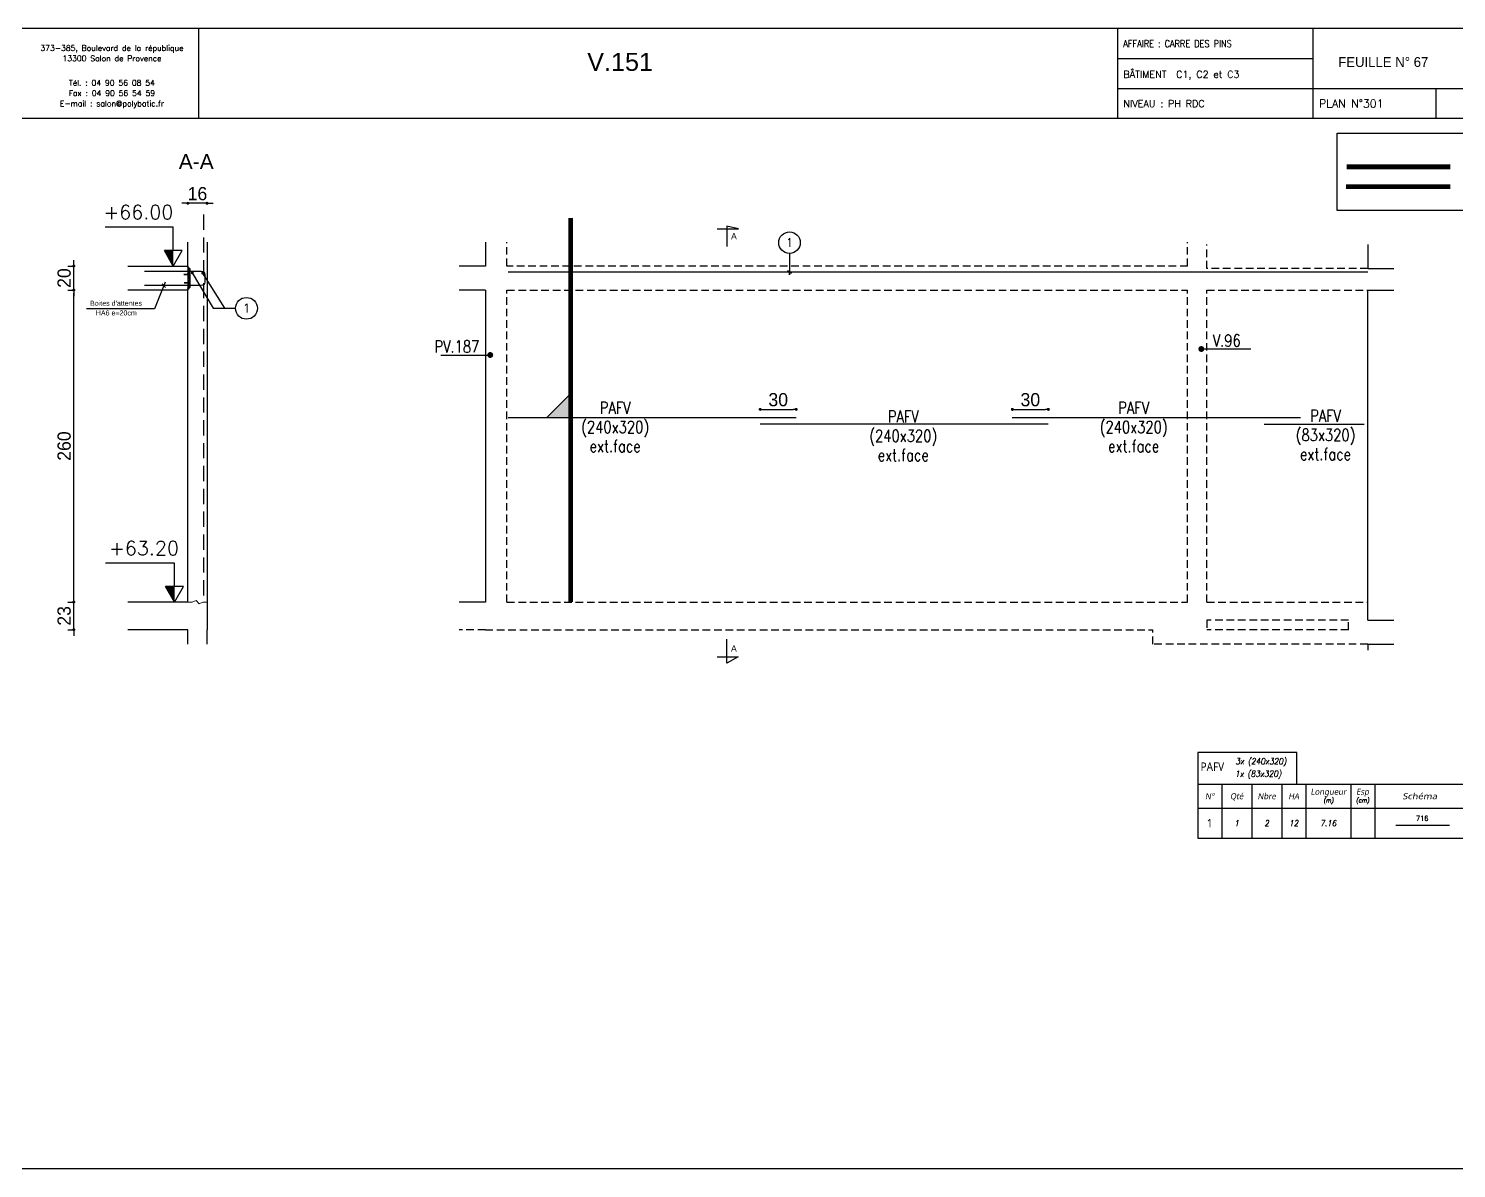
# Model space of a CAD drawing. Header units: metres. Extents: x -5618 to 118954, y -306 to 4637.
# Drawn here: x 60545 to 61735, y 624 to 1574 of the extents above; entities that cross this region are included whole.
import ezdxf
from ezdxf.enums import TextEntityAlignment as Align

# ---------------------------------------------------------------- set-up
doc = ezdxf.new("R2010")
doc.units = ezdxf.units.M
doc.linetypes.add('CACHE', pattern=[9.525, 6.35, -3.175])
doc.linetypes.add('CACHEX2', pattern=[19.05, 12.7, -6.35])
for name, color, linetype in [('COTATION', 1, 'Continuous'), ('GO-CARTOUCHE', 7, 'Continuous'), ('GO-FER-HA', 140, 'Continuous'), ('GO-TEXTE', 9, 'Continuous'), ('GO-TEXTE-FER', 3, 'Continuous'), ('K_ENT_M_Building_V.76', 7, 'Continuous'), ('STR_COTATION', 1, 'Continuous'), ('STR_STA', 30, 'Continuous'), ('STR_TS', 22, 'Continuous'), ('STR_TS_TXT', 7, 'Continuous'), ('STR_VOI-POT', 6, 'Continuous')]:
    doc.layers.add(name, color=color, linetype=linetype)
doc.layers.add('Kofragna_forma', color=7, linetype='Continuous', lineweight=70)
doc.styles.add('ARIAL', font='ARIAL.TTF')
doc.styles.add('GrDimensions', font='simplex.shx')
doc.styles.add('Lucida', font='LSANSI.TTF')
doc.styles.add('schéma', font='simplex.shx')
doc.styles.add('Tableau', font='romans.shx', dxfattribs={"width": 0.9, "oblique": 10})
doc.styles.add('Tableau2', font='trebuc.TTF', dxfattribs={"width": 0.9, "oblique": 10})
doc.styles.add('TEXTE', font='romans.shx')
doc.styles.add('TEXTE TS', font='romans.shx', dxfattribs={"width": 0.7, "oblique": 15})
doc.styles.add('TEXTEBA', font='ARIAL.TTF')
doc.dimstyles.new('COUPE-20', dxfattribs={"dimscale": 0.5, "dimtxt": 22, "dimasz": 5, "dimexe": 0.05, "dimexo": 0, "dimgap": 5, "dimtad": 1, "dimdec": 0, "dimdsep": 46, "dimtxsty": 'Standard', "dimblk1": 'DOT', "dimblk2": 'DOT', "dimsah": 1, "dimcen": 0, "dimdle": 150, "dimclrd": 1, "dimclre": 1, "dimclrt": 7, "dimadec": 0, "dimazin": 0, "dimtfac": 1, "dimtdec": 0, "dimtix": 1, "dimtmove": 2, "dimatfit": 3, "dimldrblk": 'DOT', "dimfxl": 0, "dimtvp": 1, "dimtolj": 1, "dimtzin": 0, "dimarcsym": 0})

# ---------------------------------------------------------------- blocks, each defined once
blk = doc.blocks.new('Désignation')
at = {"layer": 'GO-TEXTE-FER'}
for p, q in [((0, 0.8), (8.9, 0.8)), ((0, 0.8), (0, 0)), ((0.8, 0.8), (0.8, 0)), ((1.8, 0.8), (1.8, 0)), ((2.8, 0.8), (2.8, 0)), ((3.6, 0.8), (3.6, 0)), ((5.1, 0.8), (5.1, 0)), ((5.9, 0.8), (5.9, 0)), ((8.9, 0.8), (8.9, 0)), ((0, 0), (8.9, 0))]:
    blk.add_line(p, q, dxfattribs=at)
at = {"layer": 'GO-TEXTE-FER', "style": 'Tableau2', "oblique": 10}
for s, p in [('N°', (0.4, 0.4)), ('Qté', (1.3, 0.4)), ('Nbre', (2.3, 0.4)), ('HA', (3.2, 0.4)), ('Longueur', (4.356, 0.55)), ('Esp', (5.494, 0.55))]:
    blk.add_text(s, height=0.2, dxfattribs=at).set_placement(p, align=Align.MIDDLE_CENTER)
at = {"layer": 'GO-TEXTE-FER', "style": 'Tableau2', "oblique": 10, "width": 1.2}
blk.add_text('Schéma', height=0.2, dxfattribs=at).set_placement((7.4, 0.4), align=Align.MIDDLE_CENTER)
at = {"layer": 'GO-TEXTE-FER', "color": 7, "style": 'Tableau', "oblique": 10, "width": 0.9}
for s, p in [('(m)', (4.356, 0.265)), ('(cm)', (5.494, 0.265))]:
    blk.add_text(s, height=0.15, dxfattribs=at).set_placement(p, align=Align.MIDDLE_CENTER)
blk = doc.blocks.new('Barre libre')
at = {"layer": 'GO-TEXTE-FER'}
for p, q in [((0, 0), (0, -1)), ((0, 0), (8.9, 0)), ((0.8, 0), (0.8, -1)), ((1.8, 0), (1.8, -1)), ((2.8, 0), (2.8, -1)), ((3.6, 0), (3.6, -1)), ((5.1, 0), (5.1, -1)), ((5.9, 0), (5.9, -1)), ((8.9, 0), (8.9, -1)), ((0, -1), (8.9, -1))]:
    blk.add_line(p, q, dxfattribs=at)
at = {"layer": 'GO-TEXTE-FER', "color": 1}
blk.add_line((6.603, -0.563), (8.394, -0.563), dxfattribs=at)
at = {"layer": 'GO-TEXTE-FER', "style": 'Tableau2', "width": 0.9}
blk.add_attdef('NUMERO', text='', height=0.28, dxfattribs=at).set_placement((0.4, -0.5), align=Align.MIDDLE_CENTER)
at = {"layer": 'GO-TEXTE-FER', "style": 'Tableau', "oblique": 10, "width": 0.9}
for tag, p in [('QUANTITE', (1.3, -0.5)), ('NOMBRE', (2.3, -0.5)), ('NUANCE', (3.2, -0.5)), ('LONGUEUR', (4.35, -0.5)), ('ESPACEMENTS', (5.5, -0.5))]:
    blk.add_attdef(tag, text='', height=0.2, dxfattribs=at).set_placement(p, align=Align.MIDDLE_CENTER)
at = {"layer": 'GO-TEXTE-FER', "color": 1, "style": 'Tableau'}
blk.add_attdef('Longueur', text='', height=0.16, dxfattribs=at).set_placement((7.481, -0.336), align=Align.MIDDLE_CENTER)
blk = doc.blocks.new('ime')
at = {"layer": 'COTATION', "const_width": 2.5}
blk.add_lwpolyline([(1.2, 0, -1), (-1.2, 0, -1)], format="xyb", close=True, dxfattribs=at)
at = {"layer": 'COTATION'}
blk.add_lwpolyline([(41.1, 0), (0, 0)], dxfattribs=at)
at = {"layer": 'COTATION', "color": 7, "style": 'TEXTE TS', "width": 0.8}
blk.add_attdef('NAME', (9.1, 2), '', height=10, dxfattribs=at)
blk = doc.blocks.new('_DOT')
at = {"color": 0, "linetype": 'ByBlock'}
blk.add_line((-0.5, 0), (-1, 0), dxfattribs=at)
at = {"color": 0, "linetype": 'ByBlock', "const_width": 0.5}
blk.add_lwpolyline([(-0.25, 0, 1), (0.25, 0, 1)], format="xyb", close=True, dxfattribs=at)
blk = doc.blocks.new('*D1103')
at = {"layer": 'COTATION', "color": 1, "lineweight": -2, "ltscale": 4.5}
for p, q in [((60578, 1095.8), (60583, 1095.8)), ((60583, 1098.3), (60583, 1100.8)), ((60583, 1072.8), (60583, 1095.8)), ((60578, 1072.8), (60583, 1072.8)), ((60583, 1070.3), (60583, 1067.8))]:
    blk.add_line(p, q, dxfattribs=at)
at = {"layer": 'DEFPOINTS', "color": 0, "lineweight": -3, "ltscale": 4.5}
for p in [(60564.1, 1095.8), (60583, 1095.8), (60564.1, 1072.8)]:
    blk.add_point(p, dxfattribs=at)
at = {"layer": 'COTATION', "color": 1, "lineweight": -2, "ltscale": 4.5, "xscale": 2.5, "yscale": 2.5, "zscale": 2.5}
for p, rotation in [((60583, 1095.8), 270), ((60583, 1072.8), 90)]:
    blk.add_blockref('_DOT', p, dxfattribs=dict(at, rotation=rotation))
at = {"layer": 'COTATION', "color": 7, "lineweight": -3, "ltscale": 4.5, "insert": (60575, 1084.3), "char_height": 11, "attachment_point": 5, "rotation": 90}
blk.add_mtext('\\A1;23', dxfattribs=at)
blk = doc.blocks.new('*D1104')
at = {"layer": 'COTATION', "color": 1, "lineweight": -2, "ltscale": 4.5}
for p, q in [((60578, 1355.8), (60583, 1355.8)), ((60583, 1098.3), (60583, 1353.3)), ((60578, 1095.8), (60583, 1095.8))]:
    blk.add_line(p, q, dxfattribs=at)
at = {"layer": 'DEFPOINTS', "color": 0, "lineweight": -3, "ltscale": 4.5}
for p in [(60564.1, 1355.8), (60583, 1355.8), (60564.1, 1095.8)]:
    blk.add_point(p, dxfattribs=at)
at = {"layer": 'COTATION', "color": 1, "lineweight": -2, "ltscale": 4.5, "xscale": 2.5, "yscale": 2.5, "zscale": 2.5}
for p, rotation in [((60583, 1355.8), 90), ((60583, 1095.8), 270)]:
    blk.add_blockref('_DOT', p, dxfattribs=dict(at, rotation=rotation))
at = {"layer": 'COTATION', "color": 7, "lineweight": -3, "ltscale": 4.5, "insert": (60575, 1225.8), "char_height": 11, "attachment_point": 5, "rotation": 90}
blk.add_mtext('\\A1;260', dxfattribs=at)
blk = doc.blocks.new('*D1105')
at = {"layer": 'COTATION', "color": 1, "lineweight": -2, "ltscale": 4.5}
for p, q in [((60583, 1378.3), (60583, 1380.8)), ((60578, 1375.8), (60583, 1375.8)), ((60583, 1355.8), (60583, 1375.8)), ((60578, 1355.8), (60583, 1355.8)), ((60583, 1353.3), (60583, 1350.8))]:
    blk.add_line(p, q, dxfattribs=at)
at = {"layer": 'DEFPOINTS', "color": 0, "lineweight": -3, "ltscale": 4.5}
for p in [(60564.1, 1375.8), (60583, 1375.8), (60564.1, 1355.8)]:
    blk.add_point(p, dxfattribs=at)
at = {"layer": 'COTATION', "color": 1, "lineweight": -2, "ltscale": 4.5, "xscale": 2.5, "yscale": 2.5, "zscale": 2.5}
for p, rotation in [((60583, 1375.8), 270), ((60583, 1355.8), 90)]:
    blk.add_blockref('_DOT', p, dxfattribs=dict(at, rotation=rotation))
at = {"layer": 'COTATION', "color": 7, "lineweight": -3, "ltscale": 4.5, "insert": (60575, 1365.8), "char_height": 11, "attachment_point": 5, "rotation": 90}
blk.add_mtext('\\A1;20', dxfattribs=at)
blk = doc.blocks.new('*D1106')
at = {"layer": 'DEFPOINTS', "color": 0, "lineweight": -3, "ltscale": 4.5}
for p in [(60678, 1428.1), (60678, 1395.8, 187.7), (60694, 1395.8, 187.7)]:
    blk.add_point(p, dxfattribs=at)
at = {"layer": 'STR_COTATION', "color": 1, "lineweight": -2, "ltscale": 4.5}
for p, q in [((60675.5, 1428.1), (60673, 1428.1)), ((60678, 1428.1), (60678, 1428.1)), ((60694, 1428.1), (60678, 1428.1)), ((60694, 1428.1), (60694, 1428.1)), ((60696.5, 1428.1), (60699, 1428.1))]:
    blk.add_line(p, q, dxfattribs=at)
at = {"layer": 'STR_COTATION', "color": 1, "lineweight": -2, "ltscale": 4.5, "xscale": 2.5, "yscale": 2.5, "zscale": 2.5}
blk.add_blockref('_DOT', (60678, 1428.1), dxfattribs=at)
at = {"layer": 'STR_COTATION', "color": 1, "lineweight": -2, "ltscale": 4.5, "xscale": 2.5, "yscale": 2.5, "zscale": 2.5, "rotation": 180}
blk.add_blockref('_DOT', (60694, 1428.1), dxfattribs=at)
at = {"layer": 'STR_COTATION', "color": 7, "lineweight": -3, "ltscale": 4.5, "insert": (60686, 1436.1), "char_height": 11, "attachment_point": 5}
blk.add_mtext('\\A1;16', dxfattribs=at)
blk = doc.blocks.new('stab')
at = {"layer": 'STR_STA'}
h = blk.add_hatch(dxfattribs=at)
h.set_pattern_fill('ANSI31', color=9, scale=6.075, angle=-540, style=0)
h.set_pattern_definition([(315, (-54992.6584, 395894.73794), (-0.536959212, -0.536959212), [])])
h.paths.add_polyline_path([(8.6, 0), (6.5, -2), (4.9, -2), (4.9, 0)])
h.paths.add_polyline_path([(4.9, 0), (4.9, -2), (1.7, -2), (1.9, 0)])
h.paths.add_polyline_path([(1.4, 0), (1.7, -2), (-8, -2), (-7.8, 0)])
h.paths.add_polyline_path([(-8.1, -1.6), (-9.7, 0), (-8.2, 0)])
at = {"layer": 'STR_STA', "color": 1}
blk.add_lwpolyline([(-5.9, 36), (-5.9, 0.6), (-5.9, -11.1, 0.414214), (-2.9, -14.1), (3.2, -14.1, 0.414214), (6.2, -11.1), (6.2, 36)], format="xyb", dxfattribs=at)
blk.add_lwpolyline([(-7.6, -2), (-9.7, 0), (9.7, 0), (7.6, -2)], close=True, dxfattribs=at)
blk.add_lwpolyline([(-3.9, 0), (-3.7, -2.2), (-3.1, 3.5), (-3.1, 0), (3.1, 0), (3.4, -2.1), (3.9, 3.2), (3.9, 0)], dxfattribs=at)
at = {"layer": 'STR_STA', "color": 6, "linetype": 'Continuous', "const_width": 1.2}
for points in [[(-3.8, -3.7, -1), (-5, -3.7, -1)], [(-3.6, -12.3, -1), (-4.8, -12.3, -1)]]:
    blk.add_lwpolyline(points, format="xyb", close=True, dxfattribs=at)
blk = doc.blocks.new('mrega')
at = {"layer": 'STR_TS_TXT', "style": 'TEXTE TS', "width": 0.8}
for tag, p in [('ST10', (14.5, 0)), ('DIM', (14.5, -16)), ('NOTE', (14.5, -32))]:
    blk.add_attdef(tag, text='', height=10, dxfattribs=at).set_placement(p, align=Align.CENTER)
blk = doc.blocks.new('A$C6F247267')
blk.add_hatch(color=256).paths.add_polyline_path([(0, -0.2), (-0.2, 0), (0, 0)])
blk.add_lwpolyline([(-0.2, 0), (0, 0), (0, -0.2), (-0.2, 0)])
blk = doc.blocks.new('*D1107')
at = {"layer": 'DEFPOINTS', "color": 0, "lineweight": -3, "ltscale": 4.5}
for p in [(61184.8, 1256.4), (61184.8, 1249.6, 187.7), (61154.8, 1244.4, 187.7)]:
    blk.add_point(p, dxfattribs=at)
at = {"layer": 'STR_COTATION', "color": 1, "lineweight": -2, "ltscale": 4.5}
for p, q in [((61154.8, 1256.4), (61154.8, 1256.4)), ((61157.3, 1256.4), (61182.3, 1256.4)), ((61184.8, 1256.4), (61184.8, 1256.4))]:
    blk.add_line(p, q, dxfattribs=at)
at = {"layer": 'STR_COTATION', "color": 1, "lineweight": -2, "ltscale": 4.5, "xscale": 2.5, "yscale": 2.5, "zscale": 2.5, "rotation": 180}
blk.add_blockref('_DOT', (61154.8, 1256.4), dxfattribs=at)
at = {"layer": 'STR_COTATION', "color": 1, "lineweight": -2, "ltscale": 4.5, "xscale": 2.5, "yscale": 2.5, "zscale": 2.5}
blk.add_blockref('_DOT', (61184.8, 1256.4), dxfattribs=at)
at = {"layer": 'STR_COTATION', "color": 7, "lineweight": -3, "ltscale": 4.5, "insert": (61169.8, 1264.4), "char_height": 11, "attachment_point": 5}
blk.add_mtext('\\A1;30', dxfattribs=at)
blk = doc.blocks.new('*D1108')
at = {"layer": 'DEFPOINTS', "color": 0, "lineweight": -3, "ltscale": 4.5}
for p in [(61364.8, 1249.6, 187.7), (61394.8, 1256.4), (61394.8, 1244.4, 187.7)]:
    blk.add_point(p, dxfattribs=at)
at = {"layer": 'STR_COTATION', "color": 1, "lineweight": -2, "ltscale": 4.5}
for p, q in [((61364.8, 1256.4), (61364.8, 1256.4)), ((61367.3, 1256.4), (61392.3, 1256.4)), ((61394.8, 1256.4), (61394.8, 1256.4))]:
    blk.add_line(p, q, dxfattribs=at)
at = {"layer": 'STR_COTATION', "color": 1, "lineweight": -2, "ltscale": 4.5, "xscale": 2.5, "yscale": 2.5, "zscale": 2.5, "rotation": 180}
blk.add_blockref('_DOT', (61364.8, 1256.4), dxfattribs=at)
at = {"layer": 'STR_COTATION', "color": 1, "lineweight": -2, "ltscale": 4.5, "xscale": 2.5, "yscale": 2.5, "zscale": 2.5}
blk.add_blockref('_DOT', (61394.8, 1256.4), dxfattribs=at)
at = {"layer": 'STR_COTATION', "color": 7, "lineweight": -3, "ltscale": 4.5, "insert": (61379.8, 1264.4), "char_height": 11, "attachment_point": 5}
blk.add_mtext('\\A1;30', dxfattribs=at)

msp = doc.modelspace()

# ---------------------------------------------------------------- linework, layer by layer
for p, q in [((61452.28, 1573.71), (61452.28, 1498.77)), ((61615.25, 1573.74), (61615.25, 1498.77)), ((61452.28, 1548.71), (61615.25, 1548.71)), ((61452.28, 1523.72), (61615.25, 1523.72)), ((61615.25, 1523.74), (61820.11, 1523.74)), ((61717.59, 1523.74), (61717.59, 1498.77))]:
    msp.add_line(p, q)
at = {"color": 7, "linetype": 'Continuous', "lineweight": -3}
for p, q in [((60673.22, 1388.79, 187.69), (60658.47, 1388.79, 187.69)), ((60665.84, 1375.79, 187.69), (60658.47, 1388.79, 187.69)), ((60673.22, 1388.79, 187.69), (60658.47, 1388.79, 187.69)), ((60665.84, 1375.79, 187.69), (60658.47, 1388.79, 187.69)), ((60665.84, 1375.79, 187.69), (60673.22, 1388.79, 187.69)), ((60665.84, 1375.79, 187.69), (60673.22, 1388.79, 187.69)), ((60674.27, 1108.79, 187.69), (60659.52, 1108.79, 187.69)), ((60666.9, 1095.79, 187.69), (60659.52, 1108.79, 187.69)), ((60674.27, 1108.79, 187.69), (60659.52, 1108.79, 187.69)), ((60666.9, 1095.79, 187.69), (60659.52, 1108.79, 187.69)), ((60666.9, 1095.79, 187.69), (60674.27, 1108.79, 187.69)), ((60666.9, 1095.79, 187.69), (60674.27, 1108.79, 187.69))]:
    msp.add_line(p, q, dxfattribs=at)
msp.add_lwpolyline([(60460.24, 1573.71), (60460.24, 623.81), (61820.11, 623.81), (61820.11, 1573.71)], close=True)
for points in [[(60686.89, 1573.71), (60686.89, 1498.77)], [(61820.11, 1498.77), (60460.24, 1498.77)]]:
    msp.add_lwpolyline(points)
at = {"lineweight": 18, "elevation": 187.69}
msp.add_lwpolyline([(60694.04, 1095.79), (60690.58, 1095.79), (60687.56, 1094.36), (60684.81, 1097.13), (60681.65, 1095.79), (60678.04, 1095.79)], dxfattribs=at)
at = {"color": 7, "linetype": 'Continuous', "lineweight": -3}
for points in [[(60658.47, 1388.79, 187.69), (60665.84, 1375.79, 187.69), (60665.84, 1388.76, 187.69)], [(60658.47, 1388.79, 187.69), (60665.84, 1375.79, 187.69), (60665.84, 1388.76, 187.69)], [(60659.52, 1108.79, 187.69), (60666.9, 1095.79, 187.69), (60666.9, 1108.75, 187.69)], [(60659.52, 1108.79, 187.69), (60666.9, 1095.79, 187.69), (60666.9, 1108.75, 187.69)]]:
    msp.add_solid(points, dxfattribs=at)
at = {"layer": 'GO-CARTOUCHE', "color": 2, "ltscale": 3}
msp.add_line((60656.6, 1360.98, 187.69), (60659.41, 1358.01, 187.69), dxfattribs=at)
at = {"layer": 'GO-CARTOUCHE', "color": 2, "ltscale": 3, "elevation": 187.69}
msp.add_lwpolyline([(60659.2, 1362.49), (60650.24, 1340.08), (60593.54, 1340.08)], dxfattribs=at)
at = {"layer": 'GO-FER-HA', "elevation": 187.69}
msp.add_lwpolyline([(61179.17, 1386.36, -512.3220063), (61179.24, 1386.36), (61179.24, 1368.49), (61179.24, 1370.89), (61180.94, 1370), (61177.54, 1371.79)], format="xyb", dxfattribs=at)
at = {"layer": 'GO-FER-HA', "elevation": 93.84}
for points in [[(60681.73, 1370.07), (60699.2, 1340.59), (60717.78, 1340.59)], [(60690.34, 1369.96), (60708.53, 1340.59), (60717.78, 1340.59)]]:
    msp.add_lwpolyline(points, dxfattribs=at)
at = {"layer": 'GO-FER-HA'}
msp.add_circle((60726.84, 1340.59, 93.84), 9.06, dxfattribs=at)
at = {"layer": 'GO-TEXTE', "elevation": 187.69, "flags": 128}
for points in [[(61118.94, 1406.86), (61136.59, 1406.85), (61126.91, 1409.14), (61126.91, 1392.22)], [(61118.92, 1050.28), (61136.56, 1050.28), (61126.89, 1045), (61126.89, 1064.92)]]:
    msp.add_lwpolyline(points, dxfattribs=at)
at = {"layer": 'GO-TEXTE-FER'}
msp.add_lwpolyline([(61519.21, 944.01), (61601.71, 944.01), (61601.71, 970.44), (61519.21, 970.44)], close=True, dxfattribs=at)
at = {"layer": 'K_ENT_M_Building_V.76', "color": 30, "linetype": 'Continuous', "lineweight": -3}
for p, q in [((60659.34, 1408.29, 187.69), (60609.18, 1408.29, 187.69)), ((60665.84, 1408.29, 187.69), (60659.34, 1408.29, 187.69)), ((60665.84, 1408.29, 187.69), (60659.34, 1408.29, 187.69)), ((60665.84, 1388.79, 187.69), (60665.84, 1408.29, 187.69)), ((60665.84, 1388.79, 187.69), (60665.84, 1408.29, 187.69)), ((60660.4, 1128.29, 187.69), (60609.35, 1128.29, 187.69)), ((60666.9, 1128.29, 187.69), (60660.4, 1128.29, 187.69)), ((60666.9, 1128.29, 187.69), (60660.4, 1128.29, 187.69)), ((60666.9, 1108.79, 187.69), (60666.9, 1128.29, 187.69)), ((60666.9, 1108.79, 187.69), (60666.9, 1128.29, 187.69))]:
    msp.add_line(p, q, dxfattribs=at)
at = {"layer": 'Kofragna_forma', "color": 4, "lineweight": -3}
for p, q in [((60678.04, 1375.79, 187.69), (60678.04, 1395.79, 187.69)), ((60694.04, 1395.79, 187.69), (60694.04, 1355.79, 187.69)), ((60925.85, 1395.79, 187.69), (60925.85, 1375.79, 187.69)), ((61660.9, 1393.79, 187.69), (61660.9, 1373.79, 187.69)), ((60628.04, 1375.79, 187.69), (60678.04, 1375.79, 187.69)), ((60925.85, 1375.79, 187.69), (60904.06, 1375.79, 187.69)), ((61660.9, 1373.79, 187.69), (61682.6, 1373.79, 187.69)), ((60678.04, 1355.79, 187.69), (60628.04, 1355.79, 187.69)), ((60678.04, 1095.79, 187.69), (60678.04, 1355.79, 187.69)), ((60694.04, 1355.79, 187.69), (60694.04, 1072.79, 187.69)), ((60925.85, 1355.79, 187.69), (60904.06, 1355.79, 187.69)), ((60925.85, 1355.79, 187.69), (60925.85, 1156.79, 187.69)), ((61660.9, 1080.79, 187.69), (61660.9, 1355.79, 187.69)), ((61660.9, 1355.79, 187.69), (61682.6, 1355.79, 187.69)), ((60925.85, 1156.79, 187.69), (60925.85, 1095.79, 187.69)), ((60678.04, 1095.79, 187.69), (60628.04, 1095.79, 187.69)), ((60925.85, 1095.79, 187.69), (60904.06, 1095.79, 187.69)), ((60678.04, 1072.79, 187.69), (60628.04, 1072.79, 187.69)), ((60678.04, 1060.79, 187.69), (60678.04, 1072.79, 187.69)), ((60694.04, 1060.79, 187.69), (60694.04, 1072.79, 187.69)), ((61660.9, 1080.79, 187.69), (61682.65, 1080.79, 187.69)), ((61660.85, 1060.79, 187.69), (61682.65, 1060.79, 187.69)), ((61660.9, 1060.79, 187.69), (61660.9, 1055.79, 187.69))]:
    msp.add_line(p, q, dxfattribs=at)
at = {"layer": 'Kofragna_forma', "linetype": 'CACHE', "lineweight": -3}
for p, q in [((60943.85, 1375.79, 187.69), (60943.85, 1395.79, 187.69)), ((61510.85, 1375.79, 187.69), (61510.85, 1395.79, 187.69)), ((61526.85, 1373.79, 187.69), (61526.85, 1393.79, 187.69)), ((61510.85, 1375.79, 187.69), (60943.85, 1375.79, 187.69)), ((61660.9, 1373.79, 187.69), (61526.85, 1373.79, 187.69)), ((60943.85, 1095.79, 187.69), (60943.85, 1355.79, 187.69)), ((60943.85, 1355.79, 187.69), (61510.85, 1355.79, 187.69)), ((61510.85, 1095.79, 187.69), (61510.85, 1355.79, 187.69)), ((61526.85, 1095.79, 187.69), (61526.85, 1355.79, 187.69)), ((61526.85, 1355.79, 187.69), (61660.9, 1355.79, 187.69)), ((60943.85, 1095.79, 187.69), (61510.85, 1095.79, 187.69)), ((61526.85, 1095.79, 187.69), (61660.9, 1095.79, 187.69)), ((60925.85, 1072.79, 187.69), (60904.06, 1072.79, 187.69)), ((60925.85, 1072.79, 187.69), (61481.85, 1072.79, 187.69)), ((61481.85, 1060.79, 187.69), (61481.85, 1072.79, 187.69)), ((61644.85, 1080.79, 187.69), (61526.85, 1080.79, 187.69)), ((61526.85, 1080.79, 187.69), (61526.85, 1072.79, 187.69)), ((61644.85, 1072.79, 187.69), (61526.85, 1072.79, 187.69)), ((61644.85, 1072.79, 187.69), (61644.85, 1080.79, 187.69)), ((61660.85, 1060.79, 187.69), (61481.85, 1060.79, 187.69))]:
    msp.add_line(p, q, dxfattribs=at)
at = {"layer": 'STR_TS', "color": 3}
for p, q in [((60944.85, 1249.64, 187.69), (61184.81, 1249.64, 187.69)), ((61364.76, 1249.64, 187.69), (61604.71, 1249.64, 187.69)), ((61154.81, 1244.45, 187.69), (61394.76, 1244.45, 187.69)), ((61574.71, 1243.98, 187.69), (61657.9, 1243.98, 187.69))]:
    msp.add_line(p, q, dxfattribs=at)
at = {"layer": 'STR_TS', "color": 7}
msp.add_lwpolyline([(61635.31, 1486.45), (61796.85, 1486.45), (61796.85, 1422.16), (61635.31, 1422.16)], close=True, dxfattribs=at)
at = {"layer": 'STR_TS', "linetype": 'CACHE', "ltscale": 2, "const_width": 4}
msp.add_lwpolyline([(61729.73, 1458.45), (61643.17, 1458.45)], dxfattribs=at)
at = {"layer": 'STR_TS', "const_width": 4}
msp.add_lwpolyline([(61729.73, 1442), (61642.61, 1442)], dxfattribs=at)
at = {"layer": 'STR_TS', "linetype": 'CACHE', "ltscale": 2, "const_width": 4, "elevation": 187.69}
msp.add_lwpolyline([(60996.93, 1095.79), (60996.93, 1415.79)], dxfattribs=at)
at = {"layer": 'STR_VOI-POT'}
msp.add_line((60944.85, 1370.89, 187.69), (61660.9, 1370.89, 187.69), dxfattribs=at)
at = {"layer": 'STR_VOI-POT', "color": 1, "linetype": 'CACHEX2', "elevation": 187.69}
msp.add_lwpolyline([(60691.04, 1418.79), (60691.04, 1095.79)], dxfattribs=at)

# ---------------------------------------------------------------- block references
at = {"layer": 'COTATION'}
ref = msp.add_blockref('ime', (60929.92, 1301.69, 187.69), dxfattribs=dict(at, xscale=-1))
ref.add_attrib('NAME', 'PV.187', (60883.44, 1303.69, 187.69), dxfattribs={"color": 7, "height": 10, "style": 'TEXTE TS', "width": 0.8})
ref = msp.add_blockref('ime', (61522.25, 1306.69, 187.69), dxfattribs=at)
ref.add_attrib('NAME', 'V.96', (61531.74, 1308.69, 187.69), dxfattribs={"color": 7, "height": 10, "style": 'TEXTE TS', "width": 0.8})
at = {"layer": 'GO-FER-HA', "xscale": 25, "yscale": 25, "zscale": 25}
msp.add_blockref('Désignation', (61519.21, 924.01), dxfattribs=at)
at = {"layer": 'GO-TEXTE-FER', "xscale": 25, "yscale": 25, "zscale": 25}
msp.add_blockref('Barre libre', (61519.21, 924.01), dxfattribs=at).add_auto_attribs({'NUMERO': '1', 'QUANTITE': '1', 'NOMBRE': '2', 'NUANCE': '12', 'Longueur': '716', 'LONGUEUR': '7.16'})
at = {"layer": 'STR_STA', "xscale": -1, "zscale": 0.001000000000004775, "rotation": 90}
msp.add_blockref('stab', (60678.04, 1365.72, 187.69), dxfattribs=at)
at = {"layer": 'STR_TS', "xscale": -100, "yscale": 100, "zscale": 100, "rotation": 180}
msp.add_blockref('A$C6F247267', (60996.93, 1249.64, 187.69), dxfattribs=at)
at = {"layer": 'STR_TS_TXT'}
ref = msp.add_blockref('mrega', (61048.43, 1252.69, 281.53), dxfattribs=dict(at, xscale=-1))
ref.add_attrib('NOTE', 'ext.face', dxfattribs={"height": 10, "style": 'TEXTE TS', "width": 0.8}).set_placement((61033.95, 1220.69, 281.53), align=Align.CENTER)
ref.add_attrib('ST10', 'PAFV', dxfattribs={"height": 10, "style": 'TEXTE TS', "width": 0.8}).set_placement((61033.95, 1252.69, 281.53), align=Align.CENTER)
ref.add_attrib('DIM', '(240x320)', dxfattribs={"height": 10, "style": 'TEXTE TS', "width": 0.8}).set_placement((61033.95, 1236.69, 281.53), align=Align.CENTER)
ref = msp.add_blockref('mrega', (61480.36, 1252.69, 281.53), dxfattribs=dict(at, xscale=-1))
ref.add_attrib('NOTE', 'ext.face', dxfattribs={"height": 10, "style": 'TEXTE TS', "width": 0.8}).set_placement((61465.88, 1220.69, 281.53), align=Align.CENTER)
ref.add_attrib('ST10', 'PAFV', dxfattribs={"height": 10, "style": 'TEXTE TS', "width": 0.8}).set_placement((61465.88, 1252.69, 281.53), align=Align.CENTER)
ref.add_attrib('DIM', '(240x320)', dxfattribs={"height": 10, "style": 'TEXTE TS', "width": 0.8}).set_placement((61465.88, 1236.69, 281.53), align=Align.CENTER)
ref = msp.add_blockref('mrega', (61288.42, 1245.32, 281.53), dxfattribs=dict(at, xscale=-1))
ref.add_attrib('NOTE', 'ext.face', dxfattribs={"height": 10, "style": 'TEXTE TS', "width": 0.8}).set_placement((61273.94, 1213.32, 281.53), align=Align.CENTER)
ref.add_attrib('ST10', 'PAFV', dxfattribs={"height": 10, "style": 'TEXTE TS', "width": 0.8}).set_placement((61273.94, 1245.32, 281.53), align=Align.CENTER)
ref.add_attrib('DIM', '(240x320)', dxfattribs={"height": 10, "style": 'TEXTE TS', "width": 0.8}).set_placement((61273.94, 1229.32, 281.53), align=Align.CENTER)
ref = msp.add_blockref('mrega', (61640.16, 1246.06, 281.53), dxfattribs=dict(at, xscale=-1))
ref.add_attrib('NOTE', 'ext.face', dxfattribs={"height": 10, "style": 'TEXTE TS', "width": 0.8}).set_placement((61625.69, 1214.06, 281.53), align=Align.CENTER)
ref.add_attrib('ST10', 'PAFV', dxfattribs={"height": 10, "style": 'TEXTE TS', "width": 0.8}).set_placement((61625.69, 1246.06, 281.53), align=Align.CENTER)
ref.add_attrib('DIM', '(83x320)', dxfattribs={"height": 10, "style": 'TEXTE TS', "width": 0.8}).set_placement((61625.69, 1230.06, 281.53), align=Align.CENTER)

# ---------------------------------------------------------------- texts
at = {"style": 'schéma'}
for s, p in [('373-385, Boulevard de la république', (60614.77, 1555.18)), ('13300 Salon de Provence', (60614.77, 1546.55)), ('Tél. : 04 90 56 08 54', (60614.77, 1526.16)), ('E-mail : salon@polybatic.fr', (60614.77, 1508.9)), ('Fax : 04 90 56 54 59', (60614.77, 1517.53))]:
    msp.add_text(s, height=4.6662, dxfattribs=at).set_placement(p, align=Align.CENTER)
at = {"style": 'schéma', "width": 0.85}
msp.add_text('AFFAIRE : CARRE DES PINS', height=5.8328, dxfattribs=at).set_placement((61457.28, 1558.3))
for s, height, style, p in [('V.151', 15, 'ARIAL', (61010.71, 1538.47, 93.84)), ('BÂTIMENT  C1, C2 et C3', 5.8328, 'schéma', (61457.28, 1532.74)), ('NIVEAU : PH RDC', 5.8328, 'schéma', (61457.28, 1508.3)), ('PLAN N°301', 6.666, 'schéma', (61620.25, 1507.89))]:
    msp.add_text(s, height=height, dxfattribs=dict(style=style)).set_placement(p)
at = {"linetype": 'ByBlock', "lineweight": -3, "ltscale": 4.5}
msp.add_text('FEUILLE N° 67', height=8.2, dxfattribs=at).set_placement((61636.25, 1541.74))
at = {"layer": 'GO-FER-HA', "style": 'TEXTE'}
msp.add_text('1', height=7.2, rotation=360, dxfattribs=at).set_placement((61179.24, 1395.42, 281.69), align=Align.MIDDLE_CENTER)
msp.add_text('1', height=7.2, dxfattribs=at).set_placement((60727.05, 1340.79), align=Align.MIDDLE_CENTER)
at = {"layer": 'GO-TEXTE', "style": 'TEXTEBA'}
msp.add_text('A-A', height=12.497, dxfattribs=at).set_placement((60670.45, 1456.62, 187.69))
at = {"layer": 'GO-TEXTE', "linetype": 'Continuous', "style": 'Lucida'}
for s, height, rotation, p in [('A', 5.32, 359.98193, (61130.52, 1398.06, 187.69)), ("Boites d'attentes", 4.256, 0.0018, (60596.59, 1342.7, 187.69)), ('HA6 e=20cm', 4.256, 0.0018, (60601.36, 1334.62, 187.69)), ('A', 5.32, 0.0018, (61130.5, 1054.55, 187.69))]:
    msp.add_text(s, height=height, rotation=rotation, dxfattribs=at).set_placement(p)
at = {"layer": 'GO-TEXTE-FER', "style": 'Tableau', "oblique": 10, "width": 0.9}
for s, p in [('3x (240x320)', (61550.63, 960.6)), ('1x (83x320)', (61550.32, 950.22))]:
    msp.add_text(s, height=5.0562, dxfattribs=at).set_placement(p)
at = {"layer": 'GO-TEXTE-FER', "style": 'Tableau2', "width": 0.9}
msp.add_attdef('PAFV', text='1', height=7.08, dxfattribs=at).set_placement((61531.44, 958.64), align=Align.MIDDLE_CENTER)
at = {"layer": 'K_ENT_M_Building_V.76', "color": 0, "linetype": 'Continuous', "lineweight": -3, "char_height": 11.7, "attachment_point": 9, "style": 'GrDimensions'}
for s, insert in [('+66.00', (60665.98, 1414.79, 187.69)), ('\\A1;+63.20', (60670.64, 1134.79, 187.69))]:
    msp.add_mtext(s, dxfattribs=dict(at, insert=insert))

# ---------------------------------------------------------------- dimensions: what is measured, and where the dimension line sits
at = {"layer": 'COTATION', "lineweight": -3, "ltscale": 4.5}
for base, p1, p2, picture, middle in [((60582.95, 1375.79, 93.84), (60564.12, 1355.79, 93.84), (60564.12, 1375.79, 93.84), '*D1105', (60574.95, 1365.79, 93.84)), ((60582.95, 1355.79, 93.84), (60564.12, 1095.79, 93.84), (60564.12, 1355.79, 93.84), '*D1104', (60574.95, 1225.79, 93.84)), ((60582.95, 1095.79, 93.84), (60564.12, 1072.79, 93.84), (60564.12, 1095.79, 93.84), '*D1103', (60574.95, 1084.29, 93.84))]:
    dim = msp.add_linear_dim(base=base, p1=p1, p2=p2, angle=90, dimstyle='COUPE-20', dxfattribs=at)
    dim.commit()
    dim.dimension.update_dxf_attribs({"geometry": picture, "text_midpoint": middle})
at = {"layer": 'STR_COTATION', "lineweight": -3, "ltscale": 4.5}
dim = msp.add_linear_dim(base=(60678.04, 1428.07), p1=(60694.04, 1395.79, 187.69), p2=(60678.04, 1395.79, 187.69), angle=180, dimstyle='COUPE-20', override={"dimfxl": 0.1}, dxfattribs=at)
dim.commit()
dim.dimension.update_dxf_attribs({"geometry": '*D1106', "text_midpoint": (60686.04, 1436.07)})
for base, p1, p2, picture, middle in [((61184.81, 1256.42), (61154.81, 1244.45, 187.69), (61184.81, 1249.64, 187.69), '*D1107', (61169.81, 1264.42)), ((61394.76, 1256.42), (61364.76, 1249.64, 187.69), (61394.76, 1244.45, 187.69), '*D1108', (61379.76, 1264.42))]:
    dim = msp.add_linear_dim(base=base, p1=p1, p2=p2, dimstyle='COUPE-20', override={"dimfxl": 0.1}, dxfattribs=at)
    dim.commit()
    dim.dimension.update_dxf_attribs({"geometry": picture, "text_midpoint": middle})

doc.saveas('drawing.dxf')
